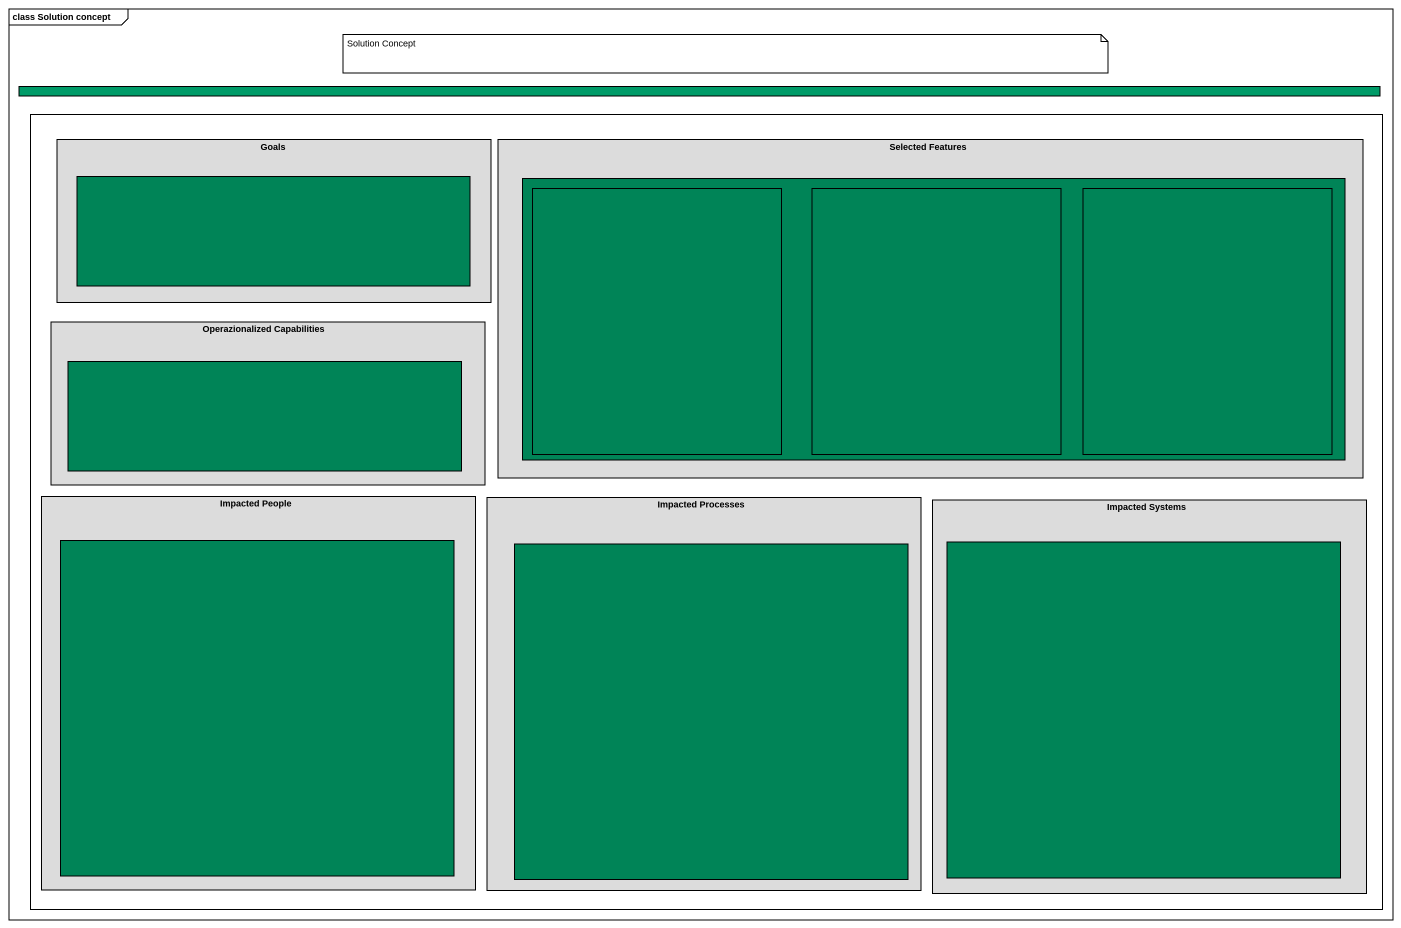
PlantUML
@startuml
mainframe class Solution concept
rectangle " " as rectangle1 #009B68
rectangle " " as rectangle2 {
  rectangle Goals #DCDCDC {
    rectangle " " as rectangle3 #008457
  }
  rectangle "Selected Features" as Selected_Features #DCDCDC {
    rectangle " " as rectangle4 #008457 {
      rectangle " " as rectangle5
      rectangle " " as rectangle6
      rectangle " " as rectangle7
    }
  }
  rectangle "Operazionalized Capabilities" as Operazionalized_Capabilities #DCDCDC {
    rectangle " " as rectangle8 #008457
  }
  rectangle "Impacted People" as Impacted_People #DCDCDC {
    rectangle " " as rectangle9 #008457
  }
  rectangle "Impacted Processes" as Impacted_Processes #DCDCDC {
    rectangle " " as rectangle10 #008457
  }
  rectangle "Impacted Systems" as Impacted_Systems #DCDCDC {
    rectangle " " as rectangle11 #008457
  }
}
note as N1
  Solution Concept
end note
@enduml
